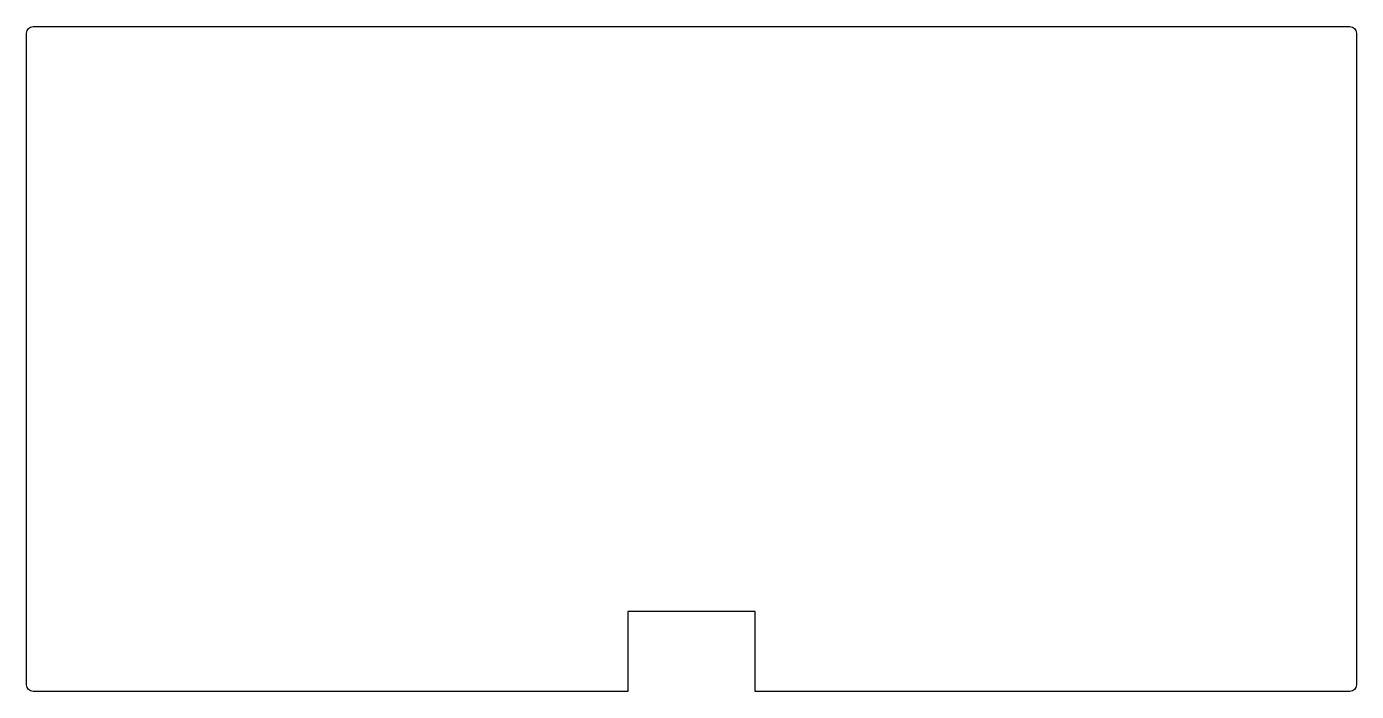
# Model space of a CAD drawing. Header units: millimetres. Extents: x -100 to 0, y 0 to 50.
import ezdxf

# ---------------------------------------------------------------- set-up
doc = ezdxf.new("R2010")
doc.units = ezdxf.units.MM
doc.layers.get('0').update_dxf_attribs({"linetype": 'CONTINUOUS'})

msp = doc.modelspace()

# ---------------------------------------------------------------- linework, layer by layer
msp.add_lwpolyline([(-99.5, 0, -0.41421), (-100, 0.5), (-100, 49.5, -0.41421), (-99.5, 50), (-0.5, 50, -0.41421), (0, 49.5), (0, 0.5, -0.41421), (-0.5, 0), (-45.2, 0), (-45.2, 6), (-54.8, 6), (-54.8, 0)], format="xyb", close=True)

doc.saveas('drawing.dxf')
